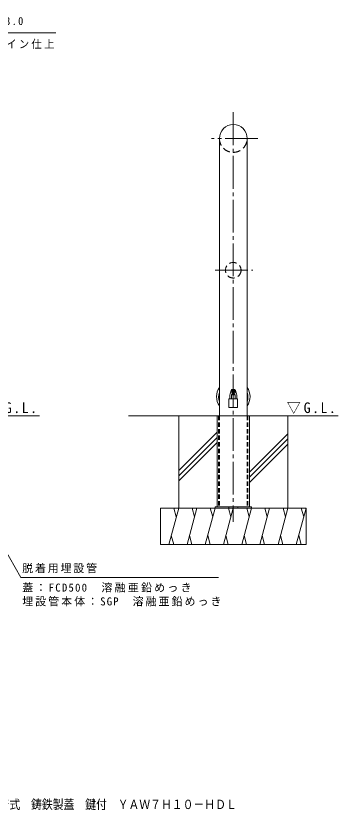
# Model space of a CAD drawing. Units: millimetres, scale not verified. Extents: x -1772 to 1845, y -1370 to 811.
# Drawn here: x -248 to 638, y -1370 to 811 of the extents above; entities that cross this region are included whole.
import ezdxf
from ezdxf.enums import TextEntityAlignment as Align

# ---------------------------------------------------------------- set-up
doc = ezdxf.new("R2010")
doc.units = ezdxf.units.MM
doc.header["$LTSCALE"] = 10
for name, pattern in [('CHAIN2', [12, 9, -1, 1, -1]), ('DASHED1', [1.8, 1.2, -0.6]), ('DASHED2', [3, 2, -1])]:
    doc.linetypes.add(name, pattern=pattern)
for name, color, linetype, lineweight in [('C-0_通り芯', 4, 'Continuous', 9), ('C-1_躯体', 7, 'Continuous', 9), ('C-2_仕上', 3, 'Continuous', 9), ('C-3_寸法', 3, 'DASHED1', 9), ('C-5_建具', 7, 'Continuous', 9), ('C-6_間仕切', 2, 'Continuous', 9), ('C-E_見え係り', 6, 'Continuous', 5)]:
    doc.layers.add(name, color=color, linetype=linetype, lineweight=lineweight)
doc.layers.add('F-F_F-Fﾚｲﾔ', color=2, linetype='Continuous')
doc.styles.add('ＭＳ ゴシック', font='')
doc.styles.get('ＭＳ ゴシック').set_extended_font_data('MS Gothic')

msp = doc.modelspace()

# ---------------------------------------------------------------- linework, layer by layer
at = {"layer": 'C-0_通り芯', "color": 7, "linetype": 'CHAIN2'}
for p, q in [((349.64, 546.27), (349.64, -578.09)), ((416.98, 474.4), (289.46, 474.4)), ((299.54, 112.55), (403.63, 112.55))]:
    msp.add_line(p, q, dxfattribs=at)
at = {"layer": 'C-0_通り芯'}
for p, q in [((342.64, -220.81), (342.64, -222.72)), ((356.64, -220.81), (356.64, -222.72)), ((394.19, -287.45), (305.09, -287.45)), ((305.09, -537.45), (305.09, -287.45)), ((394.19, -537.45), (394.19, -287.45))]:
    msp.add_line(p, q, dxfattribs=at)
at = {"layer": 'C-0_通り芯', "linetype": 'DASHED1'}
for p, q in [((309.29, -287.45), (309.29, -537.45)), ((389.99, -287.45), (389.99, -537.45))]:
    msp.add_line(p, q, dxfattribs=at)
at = {"layer": 'C-0_通り芯'}
for centre, radius, start, end in [((347.85, -234.58), 44.26, 145.23146, 214.76854), ((349.64, -220.81), 7, 359.99939, 180.00061), ((351.44, -234.58), 44.26, 325.23213, 34.76787), ((347.85, -235.91), 38.66, 160.1295, 199.8705), ((349.64, -222.72), 7, 179.99939, 187.6925), ((349.64, -222.72), 7, 229.58139, 310.41597), ((349.64, -222.72), 7, 352.30522, 0.00061), ((351.44, -235.91), 38.66, 340.1308, 19.8692)]:
    msp.add_arc(centre, radius, start, end, dxfattribs=at)
at = {"layer": 'C-1_躯体'}
for p, q in [((399.64, -537.45), (299.64, -537.45)), ((299.64, -537.45), (299.64, -540.65)), ((337.14, -537.45), (337.14, -540.65)), ((362.14, -537.45), (362.14, -540.65)), ((399.64, -537.45), (399.64, -540.65))]:
    msp.add_line(p, q, dxfattribs=at)
at = {"layer": 'C-2_仕上'}
for p, q in [((311.49, 474.4), (311.49, -287.45)), ((387.79, 474.4), (387.79, -287.45))]:
    msp.add_line(p, q, dxfattribs=at)
at = {"layer": 'C-2_仕上', "linetype": 'DASHED2'}
msp.add_circle((349.64, 112.55), 21.35, dxfattribs=at)
at = {"layer": 'C-2_仕上'}
msp.add_arc((349.64, 474.4), 38.15, 0, 180, dxfattribs=at)
at = {"layer": 'C-2_仕上', "linetype": 'DASHED2'}
msp.add_arc((349.64, 474.4), 38.15, 180.14683, 0, dxfattribs=at)
at = {"layer": 'C-3_寸法'}
for p, q in [((311.49, -287.45), (311.49, -537.45)), ((387.79, -287.45), (387.79, -537.45))]:
    msp.add_line(p, q, dxfattribs=at)
at = {"layer": 'C-5_建具'}
for p, q in [((-525.96, 764.46), (-137.59, 764.47)), ((347.14, -226.42), (347.14, -216.88)), ((352.14, -226.42), (352.14, -216.88)), ((-426.85, -394.55), (-233.78, -731.35)), ((308.95, -731.35), (-233.78, -731.35))]:
    msp.add_line(p, q, dxfattribs=at)
for centre, radius, start, end in [((349.64, -221.65), 6, 349.8367, 190.1633), ((348.14, -216.88), 1, 107.45982, 180), ((351.14, -216.88), 1, 0, 72.54018), ((349.64, -221.65), 6, 234.7027, 305.2973), ((348.14, -226.42), 1, 180, 252.54018), ((351.14, -226.42), 1, 287.45982, 0)]:
    msp.add_arc(centre, radius, start, end, dxfattribs=at)
at = {"layer": 'C-6_間仕切'}
for p, q in [((340.14, -230.15), (340.14, -240.65)), ((344.64, -230.15), (344.64, -240.65)), ((354.64, -230.15), (354.64, -240.65)), ((359.14, -230.15), (359.14, -240.65)), ((337.64, -240.65), (361.64, -240.65)), ((361.64, -240.65), (361.64, -264.15))]:
    msp.add_line(p, q, dxfattribs=at)
msp.add_lwpolyline([(337.64, -240.65), (337.64, -264.15), (361.64, -264.15)], dxfattribs=at)
for radius, start, end in [(9.5, 105.25735, 180), (5, 119.99915, 180), (9.5, 0, 74.74271), (5, 0, 60.00085)]:
    msp.add_arc((349.64, -230.15), radius, start, end, dxfattribs=at)
at = {"layer": 'C-E_見え係り'}
for p, q in [((-433.25, -287.45), (-183.25, -287.45)), ((61.49, -287.45), (311.49, -287.45)), ((199.64, -540.65), (199.64, -287.45)), ((387.79, -287.45), (637.77, -287.45)), ((499.64, -540.65), (499.64, -287.45)), ((305.09, -332.19), (199.64, -437.64)), ((305.09, -346.34), (199.64, -451.79)), ((499.64, -336.53), (394.19, -441.98)), ((305.09, -360.48), (199.64, -465.93)), ((499.64, -350.67), (394.19, -456.12)), ((499.64, -364.81), (394.19, -470.26)), ((149.64, -540.65), (549.64, -540.65)), ((149.64, -640.65), (149.64, -540.65)), ((199.64, -540.65), (172.85, -640.65)), ((186.59, -540.65), (193.12, -565)), ((249.64, -540.65), (222.85, -640.65)), ((236.59, -540.65), (243.12, -565)), ((299.64, -540.65), (272.85, -640.65)), ((286.59, -540.65), (293.12, -565)), ((349.64, -540.65), (322.85, -640.65)), ((336.59, -540.65), (343.12, -565)), ((399.64, -540.65), (372.85, -640.65)), ((386.59, -540.65), (393.12, -565)), ((449.64, -540.65), (422.85, -640.65)), ((436.59, -540.65), (443.12, -565)), ((499.64, -540.65), (472.85, -640.65)), ((486.59, -540.65), (493.12, -565)), ((549.64, -540.65), (522.85, -640.65)), ((536.59, -540.65), (543.12, -565)), ((549.64, -640.65), (549.64, -540.65)), ((185.9, -640.65), (179.37, -616.3)), ((235.9, -640.65), (229.37, -616.3)), ((285.9, -640.65), (279.37, -616.3)), ((335.9, -640.65), (329.37, -616.3)), ((385.9, -640.65), (379.37, -616.3)), ((435.9, -640.65), (429.37, -616.3)), ((485.9, -640.65), (479.37, -616.3)), ((535.9, -640.65), (529.37, -616.3)), ((149.64, -640.65), (549.64, -640.65))]:
    msp.add_line(p, q, dxfattribs=at)

# ---------------------------------------------------------------- texts
at = {"layer": 'C-5_建具', "char_height": 21.99, "attachment_point": 7, "style": 'ＭＳ ゴシック'}
for s, insert in [('\\T1.25;\\W0.95;本体：φ76.3×3.0', (-517.59, 779.87)), ('\\T1.22;\\W0.95;SUS304\u3000ヘアライン仕上', (-517.59, 720.13)), ('\\T1.17;脱着用埋設管', (-230.22, -719.49)), ('\\T1.21;蓋：FCD500\u3000溶融亜鉛めっき', (-230.22, -772.44)), ('\\T1.19;埋設管本体：SGP\u3000溶融亜鉛めっき', (-230.22, -810.4))]:
    msp.add_mtext(s, dxfattribs=dict(at, insert=insert))
at = {"layer": 'C-5_建具', "color": 2, "char_height": 29.33, "attachment_point": 7, "style": 'ＭＳ ゴシック'}
for insert in [(-324.31, -282.23), (496.71, -282.23)]:
    msp.add_mtext('\\T1.22;\\W0.95;▽G.L.', dxfattribs=dict(at, insert=insert))
at = {"layer": 'F-F_F-Fﾚｲﾔ', "style": 'ＭＳ ゴシック', "width": 0.85}
msp.add_text('車止め\u3000ステンレス製\u3000アーチ型横バー付\u3000脱着式\u3000鋳鉄製蓋\u3000鍵付\u3000ＹＡＷ７Ｈ１０－ＨＤＬ', height=25.66, dxfattribs=at).set_placement((-920, -1374.79), align=Align.BOTTOM_LEFT)

doc.saveas('drawing.dxf')
